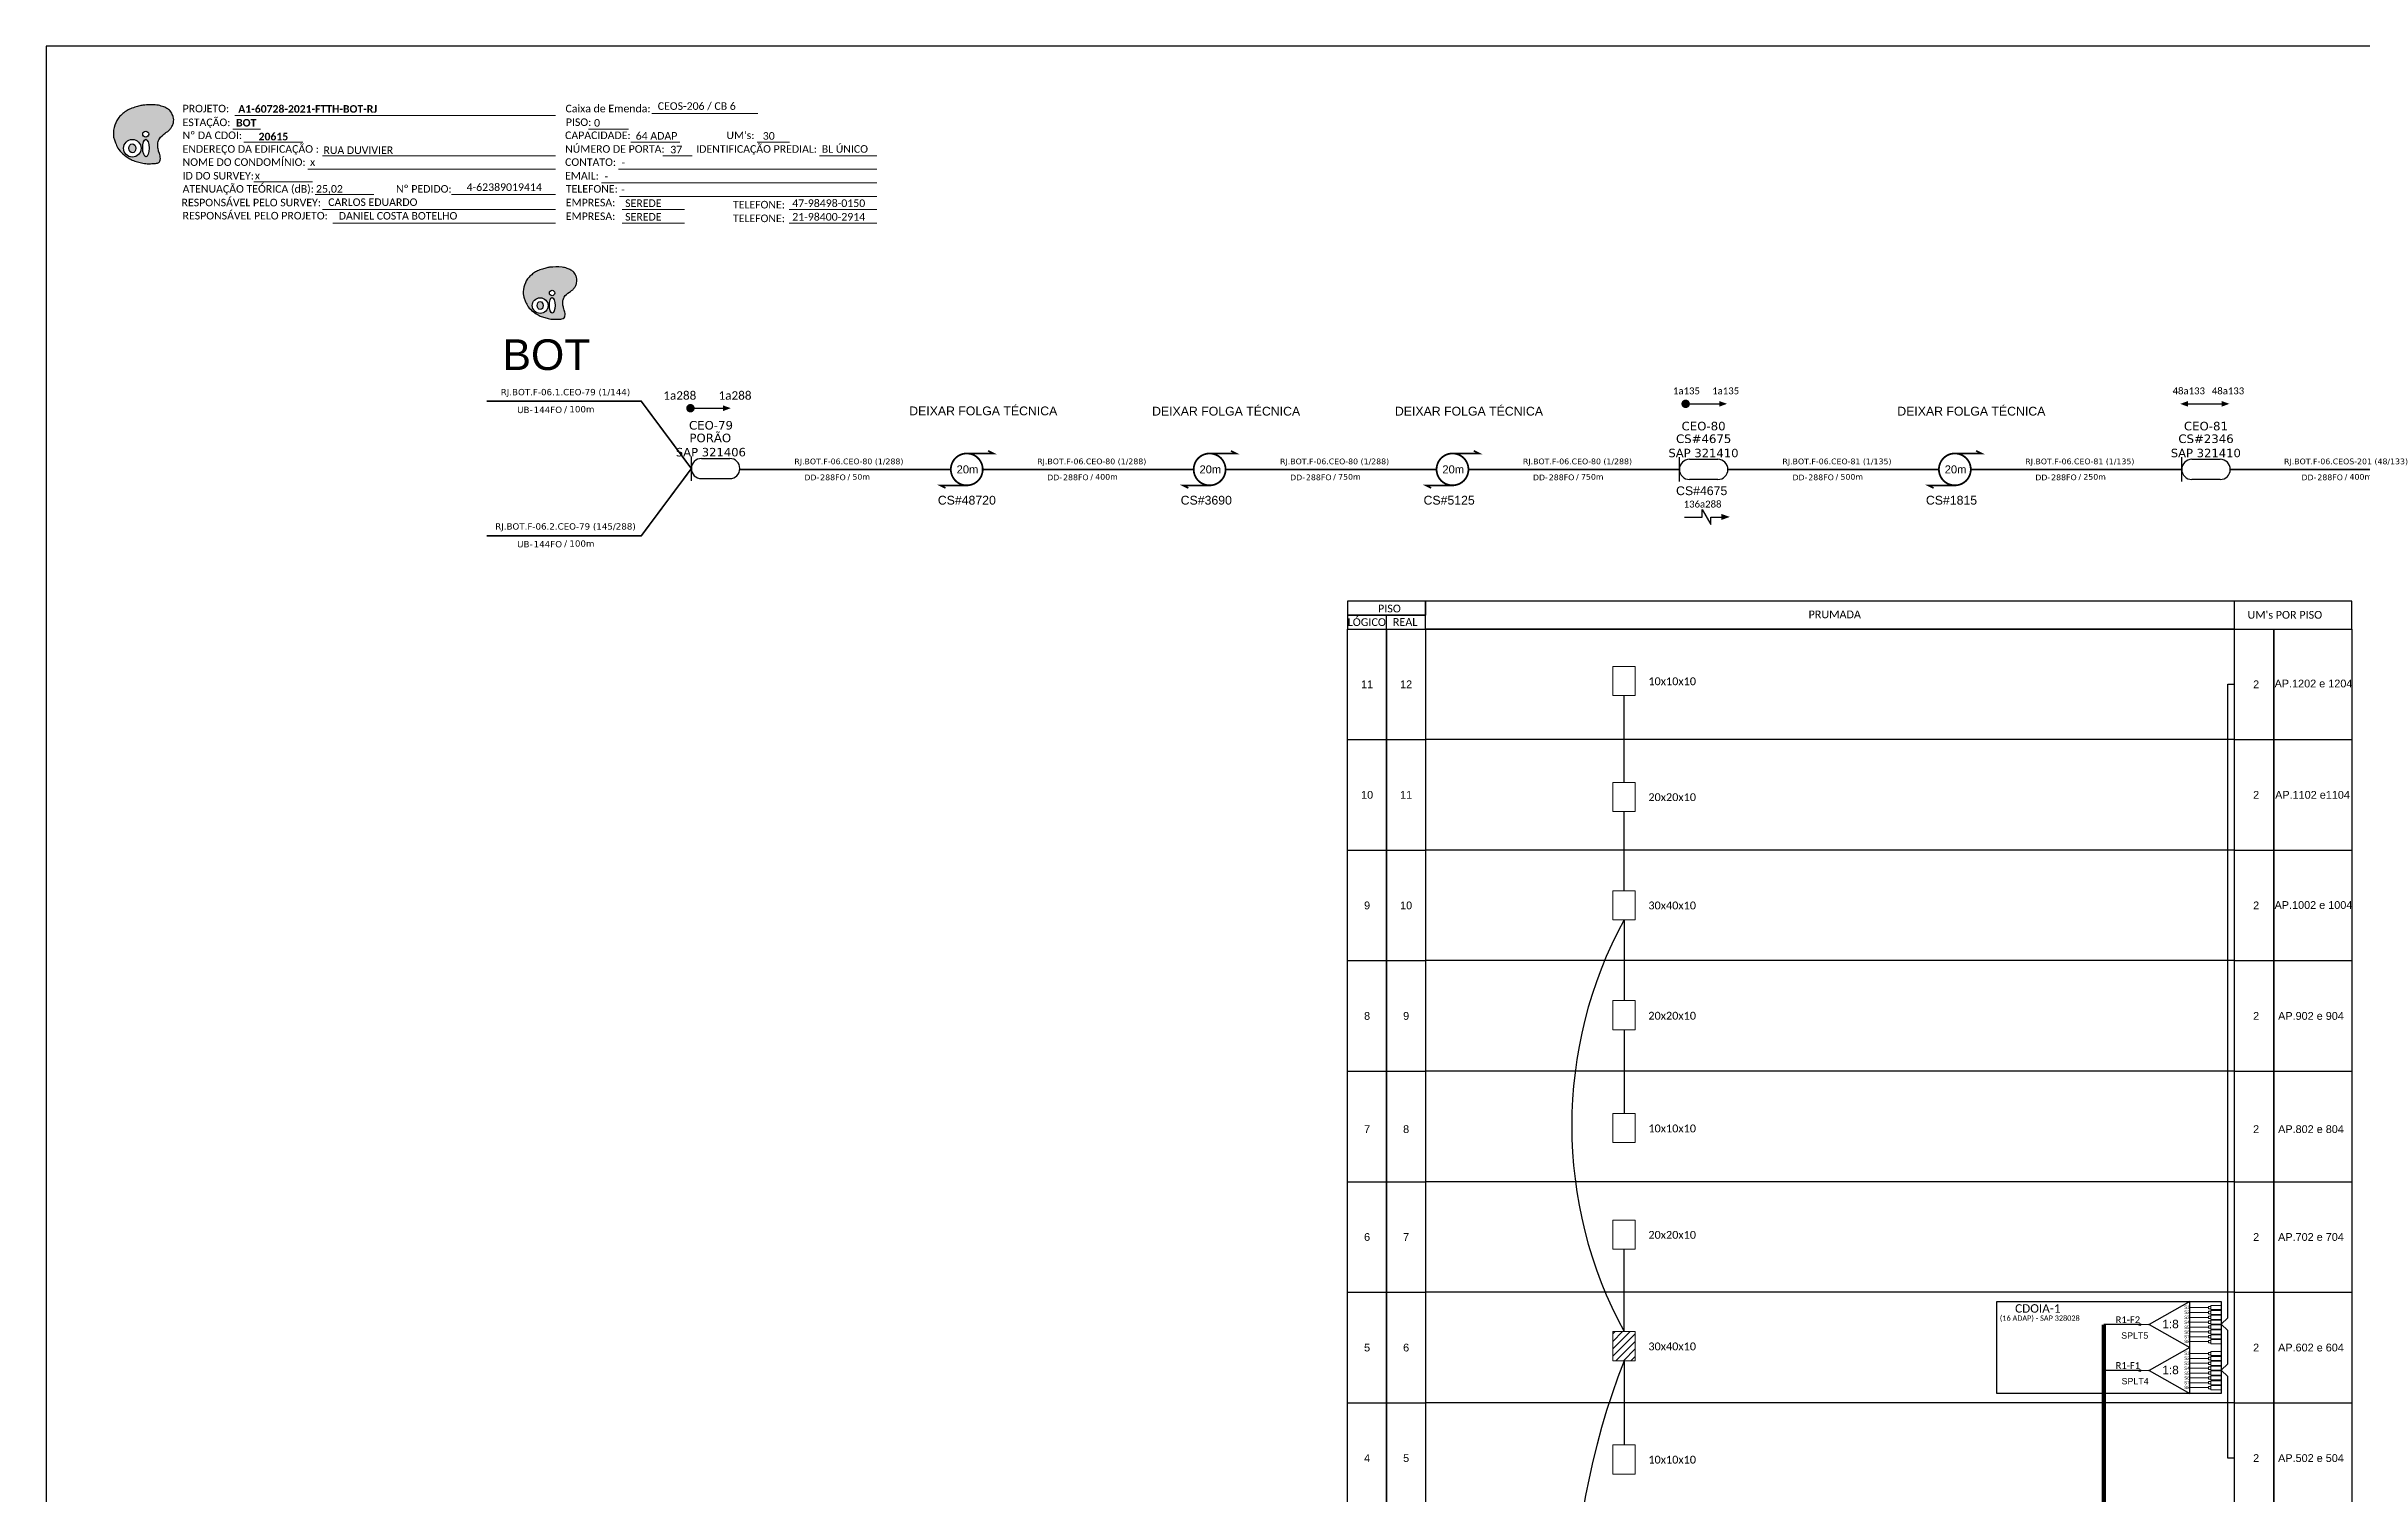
# Model space of a CAD drawing. Header units: inches. Extents: x 29507 to 31337, y 297153 to 297752.
# Drawn here: x 30498 to 31047, y 297409 to 297752 of the extents above; entities that cross this region are included whole.
import ezdxf
from ezdxf.enums import TextEntityAlignment as Align

# ---------------------------------------------------------------- set-up
doc = ezdxf.new("R2010")
doc.units = ezdxf.units.IN
doc.header["$MEASUREMENT"] = 0
doc.layers.get('0').update_dxf_attribs({"color": 252})
for name, color, linetype in [('20.4-CEO', 1, 'Continuous'), ('20.4-CEOS', 1, 'Continuous'), ('20.5-CABO AÉREO', 1, 'Continuous'), ('CEO', 1, 'Continuous'), ('SETA', 7, 'Continuous')]:
    doc.layers.add(name, color=color, linetype=linetype)
doc.layers.add('40.1-ETIQUETAS', color=1, linetype='Continuous', lineweight=20)
doc.styles.add('ARIAL', font='arial.ttf')
doc.styles.add('siredit', font='verdana.ttf')
doc.styles.get("Standard").update_dxf_attribs({"font": 'arial.ttf'})
doc.styles.add('WMF-Calibri0', font='calibri.ttf')
doc.styles.add('WMF-Calibri1', font='calibrib.ttf')

# ---------------------------------------------------------------- blocks, each defined once
blk = doc.blocks.new('OI')
h = blk.add_hatch(color=40)
edge = h.paths.add_edge_path()
edge.add_spline(control_points=[(4.35, -0.67), (3.92, -0.99), (3.26, -1.5), (2.81, -2.59), (2.9, -3.5), (3.06, -4.27), (3.31, -4.85), (3.37, -5.39), (3.4, -5.88), (3.2, -6.4), (2.54, -6.61), (1.65, -6.63), (0.55, -6.67), (-0.56, -6.42), (-1.61, -6.14), (-2.77, -5.61), (-3.92, -4.77), (-4.89, -3.7), (-5.34, -2.65), (-5.6, -1.94), (-5.85, -0.96), (-5.71, 0.47), (-5.1, 2.02), (-4.14, 3.02), (-3.3, 3.61), (-2.37, 4.16), (-1.36, 4.44), (-0.56, 4.7), (0.79, 4.85), (2.24, 4.97), (3.79, 4.57), (4.67, 4.21), (5.44, 3.65), (5.76, 2.99), (6.03, 2.21), (6.01, 1.46), (5.72, 0.64), (5.31, 0.08), (4.88, -0.38), (4.51, -0.55), (4.35, -0.67)], knot_values=[0, 0, 0, 0, 1.60434, 2.417191, 3.427595, 4.282808, 4.776746, 5.304182, 5.888771, 6.258406, 6.858137, 7.79129, 8.986195, 10.124242, 11.187857, 12.242908, 13.953784, 15.414161, 16.515391, 17.349188, 17.675853, 19.552021, 21.515531, 22.568638, 23.63245, 24.621084, 25.782718, 26.745347, 27.142653, 29.870543, 31.004649, 31.921532, 32.709589, 33.801391, 34.042471, 35.192333, 35.971461, 36.628871, 37.254359, 37.836911, 37.836911, 37.836911, 37.836911], degree=3, periodic=0)
h.paths.add_polyline_path([(1.13, -0.87, -1), (-0.04, -0.87, -1)], flags=16)
edge = h.paths.add_edge_path(flags=16)
edge.add_ellipse((0.56, -3.59), major_axis=(-0.02, 1.71), ratio=0.361305, start_angle=0, end_angle=360)
h.paths.add_polyline_path([(-0.36, -3.62, -1), (-3.8, -3.62, -1)], flags=16)
edge = h.paths.add_edge_path(flags=0)
edge.add_ellipse((-2.08, -3.62), major_axis=(0, 0.885), ratio=0.758294, start_angle=0, end_angle=360)
at = {"color": 40}
for centre, radius in [((-2.08, -3.62), 1.72), ((0.54, -0.87), 0.587)]:
    blk.add_circle(centre, radius, dxfattribs=at)
blk.add_ellipse((-2.08, -3.62), major_axis=(0, 0.885), ratio=0.758294, start_param=-3.141592653589791, end_param=3.141592653589791, dxfattribs=at)
blk.add_ellipse((0.56, -3.59), major_axis=(-0.02, 1.71), ratio=0.361305, dxfattribs=at)
at = {"color": 40, "start_tangent": (-0.800898, -0.598801), "end_tangent": (-0.800898, -0.598801)}
blk.add_spline([(4.35, -0.67), (3.2, -1.78), (2.9, -2.54), (2.92, -3.55), (3.12, -4.38), (3.28, -4.85), (3.37, -5.37), (3.35, -5.95), (3.2, -6.29), (2.66, -6.55), (1.73, -6.63), (0.54, -6.62), (-0.58, -6.41), (-1.6, -6.11), (-2.56, -5.67), (-3.95, -4.67), (-4.89, -3.56), (-5.37, -2.56), (-5.64, -1.78), (-5.72, -1.46), (-5.63, 0.42), (-4.84, 2.22), (-4.13, 2.99), (-3.27, 3.62), (-2.4, 4.09), (-1.3, 4.47), (-0.37, 4.72), (0.02, 4.77), (2.75, 4.8), (3.85, 4.53), (4.69, 4.16), (5.31, 3.68), (5.85, 2.73), (5.93, 2.5), (5.94, 1.35), (5.67, 0.62), (5.29, 0.08), (4.84, -0.36), (4.35, -0.67)], degree=3, dxfattribs=at)
blk = doc.blocks.new('ETIQUETA_RS5F')
at = {"layer": '40.1-ETIQUETAS', "color": 0, "style": 'siredit'}
blk.add_text('/', height=1.5, dxfattribs=at).set_placement((1.55, -1.95), align=Align.MIDDLE_RIGHT)
for tag, p in [('ETIQUETA_R_SECUNDARIA', (1.18, 2.1)), ('ETIQUETA_R_PRIMARIA', (1.18, 4.1)), ('F_ATIVAS/F_MORTAS', (1.11, -4.24))]:
    blk.add_attdef(tag, text='', height=1.5, dxfattribs=at).set_placement(p, align=Align.MIDDLE_CENTER)
for tag, p in [('TIPO_CABO', (-6.62, -2.12)), ('CAP_CABO', (0.37, -2.09))]:
    blk.add_attdef(tag, text='', height=1.5, dxfattribs=at).set_placement(p, align=Align.MIDDLE_RIGHT)
blk.add_attdef('METROS', text='', height=1.5, dxfattribs=at).set_placement((2.11, -1.95), align=Align.MIDDLE_LEFT)
for tag, p in [('FUSÃO_1', (0.82, -8.39)), ('FUSÃO_2', (0.82, -10.6)), ('FUSÃO_3', (0.82, -12.93)), ('FUSÃO_4', (0.82, -15.14)), ('FUSÃO_5', (0.82, -17.16))]:
    blk.add_attdef(tag, text='', height=1.5, dxfattribs=at).set_placement(p, align=Align.CENTER)

msp = doc.modelspace()

# ---------------------------------------------------------------- hatches: boundary and pattern name
h = msp.add_hatch(color=3)
h.dxf.hatch_style = 1
edge = h.paths.add_edge_path()
edge.add_arc((30994.1, 297448.83), 0.205, 0, 360)
h = msp.add_hatch()
h.set_pattern_fill('ANSI31', color=1, scale=10)
h.set_pattern_definition([(45, (18681.7027, 295664.1669), (-0.88388348, 0.88388348), [])])
h.paths.add_polyline_path([(30874.52, 297447.16), (30869.23, 297447.16), (30869.23, 297440.26), (30874.52, 297440.26)])
h = msp.add_hatch(color=3)
h.dxf.hatch_style = 1
edge = h.paths.add_edge_path()
edge.add_arc((30994.1, 297437.93), 0.205, 0, 360)

# ---------------------------------------------------------------- linework, layer by layer
at = {"color": 0}
for p, q in [((30806.34, 297613.66), (30815.59, 297613.66)), ((30806.34, 297587.47), (30806.34, 297613.66)), ((30806.34, 297613.66), (30815.59, 297613.66)), ((30815.59, 297613.66), (30815.59, 297587.47)), ((30815.59, 297613.66), (30824.85, 297613.66)), ((30815.59, 297587.47), (30815.59, 297613.66)), ((30815.59, 297613.66), (30824.85, 297613.66)), ((31016.58, 297613.66), (30824.85, 297613.66)), ((30824.85, 297613.66), (30824.85, 297587.47)), ((31016.58, 297613.66), (30824.85, 297613.66)), ((31016.58, 297613.66), (31025.84, 297613.66)), ((31016.58, 297587.47), (31016.58, 297613.66)), ((31016.58, 297613.66), (31025.84, 297613.66)), ((31025.84, 297613.66), (31044.35, 297613.66)), ((31025.84, 297587.47), (31025.84, 297613.66)), ((31025.84, 297613.66), (31025.84, 297587.47)), ((31025.84, 297613.66), (31044.35, 297613.66)), ((31044.35, 297613.66), (31044.35, 297587.47)), ((30806.34, 297587.47), (30815.59, 297587.47)), ((30806.34, 297561.27), (30806.34, 297587.47)), ((30815.59, 297587.47), (30815.59, 297561.27)), ((30815.59, 297587.47), (30824.85, 297587.47)), ((30815.59, 297561.27), (30815.59, 297587.47)), ((31016.58, 297587.47), (30824.85, 297587.47)), ((30824.85, 297587.47), (30824.85, 297561.27)), ((31016.58, 297587.47), (31025.84, 297587.47)), ((31016.58, 297561.27), (31016.58, 297587.47)), ((31025.84, 297587.47), (31044.35, 297587.47)), ((31025.84, 297561.27), (31025.84, 297587.47)), ((31025.84, 297587.47), (31025.84, 297561.27)), ((31044.35, 297587.47), (31044.35, 297561.27)), ((30806.34, 297561.27), (30815.59, 297561.27)), ((30806.34, 297535.08), (30806.34, 297561.27)), ((30815.59, 297561.27), (30815.59, 297535.08)), ((30815.59, 297561.27), (30824.85, 297561.27)), ((30815.59, 297535.08), (30815.59, 297561.27)), ((31016.58, 297561.27), (30824.85, 297561.27)), ((30824.85, 297561.27), (30824.85, 297535.08)), ((31016.58, 297561.27), (31025.84, 297561.27)), ((31016.58, 297535.08), (31016.58, 297561.27)), ((31025.84, 297561.27), (31044.35, 297561.27)), ((31025.84, 297535.08), (31025.84, 297561.27)), ((31025.84, 297561.27), (31025.84, 297535.08)), ((31044.35, 297561.27), (31044.35, 297535.08)), ((30806.34, 297535.08), (30815.59, 297535.08)), ((30806.34, 297508.88), (30806.34, 297535.08)), ((30815.59, 297535.08), (30815.59, 297508.88)), ((30815.59, 297535.08), (30824.85, 297535.08)), ((30815.59, 297508.88), (30815.59, 297535.08)), ((31016.58, 297535.08), (30824.85, 297535.08)), ((30824.85, 297535.08), (30824.85, 297508.88)), ((31016.58, 297535.08), (31025.84, 297535.08)), ((31016.58, 297508.88), (31016.58, 297535.08)), ((31025.84, 297535.08), (31044.35, 297535.08)), ((31025.84, 297508.88), (31025.84, 297535.08)), ((31025.84, 297535.08), (31025.84, 297508.88)), ((31044.35, 297535.08), (31044.35, 297508.88)), ((30806.34, 297508.88), (30815.59, 297508.88)), ((30806.34, 297482.69), (30806.34, 297508.88)), ((30815.59, 297508.88), (30815.59, 297482.69)), ((30815.59, 297508.88), (30824.85, 297508.88)), ((30815.59, 297482.69), (30815.59, 297508.88)), ((31016.58, 297508.88), (30824.85, 297508.88)), ((30824.85, 297508.88), (30824.85, 297482.69)), ((31016.58, 297508.88), (31025.84, 297508.88)), ((31016.58, 297482.69), (31016.58, 297508.88)), ((31025.84, 297508.88), (31044.35, 297508.88)), ((31025.84, 297482.69), (31025.84, 297508.88)), ((31025.84, 297508.88), (31025.84, 297482.69)), ((31044.35, 297508.88), (31044.35, 297482.69)), ((30806.34, 297482.69), (30815.59, 297482.69)), ((30806.34, 297456.49), (30806.34, 297482.69)), ((30815.59, 297482.69), (30815.59, 297456.49)), ((30815.59, 297482.69), (30824.85, 297482.69)), ((30815.59, 297456.49), (30815.59, 297482.69)), ((31016.58, 297482.69), (30824.85, 297482.69)), ((30824.85, 297482.69), (30824.85, 297456.49)), ((31016.58, 297482.69), (31025.84, 297482.69)), ((31016.58, 297456.49), (31016.58, 297482.69)), ((31025.84, 297482.69), (31044.35, 297482.69)), ((31025.84, 297456.49), (31025.84, 297482.69)), ((31025.84, 297482.69), (31025.84, 297456.49)), ((31044.35, 297482.69), (31044.35, 297456.49)), ((30806.34, 297456.49), (30815.59, 297456.49)), ((30806.34, 297430.3), (30806.34, 297456.49)), ((30815.59, 297456.49), (30815.59, 297430.3)), ((30815.59, 297456.49), (30824.85, 297456.49)), ((30815.59, 297430.3), (30815.59, 297456.49)), ((31016.58, 297456.49), (30824.85, 297456.49)), ((30824.85, 297456.49), (30824.85, 297430.3)), ((31016.58, 297456.49), (31025.84, 297456.49)), ((31016.58, 297430.3), (31016.58, 297456.49)), ((31025.84, 297456.49), (31044.35, 297456.49)), ((31025.84, 297430.3), (31025.84, 297456.49)), ((31025.84, 297456.49), (31025.84, 297430.3)), ((31044.35, 297456.49), (31044.35, 297430.3)), ((31016.58, 297430.3), (30824.85, 297430.3))]:
    msp.add_line(p, q, dxfattribs=at)
for points in [[(30497.94, 297157.75), (31336.5, 297157.75), (31336.5, 297751.75), (30497.94, 297751.75), (30497.94, 297157.75)], [(30886.47, 297667.02), (30894.45, 297667.02)], [(31005.53, 297667.02), (31013.51, 297667.02)], [(30890.35, 297640.21), (30890.35, 297641.98), (30892.47, 297638.45), (30892.47, 297640.21)], [(30824.85, 297613.66), (31044.35, 297613.66), (31044.35, 297620.24), (30824.85, 297620.24), (30824.85, 297620.24), (30824.85, 297616.95)], [(31016.56, 297613.66), (31016.56, 297620.24)], [(30815.59, 297613.66), (30815.59, 297616.95)]]:
    msp.add_lwpolyline(points, dxfattribs=at)
at = {"color": 7, "lineweight": 0}
for points in [[(30542.64, 297735.37), (30618.61, 297735.37)], [(30641.45, 297735.86), (30666.58, 297735.86)], [(30542.12, 297732.09), (30548.67, 297732.09)], [(30544.79, 297729.02), (30558.73, 297729.02)], [(30626.41, 297732.13), (30635.89, 297732.13)], [(30636.46, 297729.02), (30648.07, 297729.02)], [(30666.4, 297729.02), (30674.06, 297729.02)], [(30559.94, 297722.67), (30618.61, 297722.67)], [(30563.36, 297725.78), (30618.61, 297725.78)], [(30633.57, 297722.67), (30694.8, 297722.67)], [(30644.04, 297725.78), (30650.99, 297725.78)], [(30681.21, 297725.78), (30694.77, 297725.78)], [(30547.1, 297719.6), (30561.05, 297719.6)], [(30561.64, 297716.64), (30575.58, 297716.64)], [(30593.97, 297716.65), (30618.47, 297716.65)], [(30594.48, 297716.65), (30618.62, 297716.65)], [(30629.53, 297719.43), (30694.8, 297719.43)], [(30633.82, 297716.2), (30694.8, 297716.2)], [(30563.36, 297713.08), (30618.61, 297713.08)], [(30634.43, 297713.08), (30649.23, 297713.08)], [(30674.03, 297713.08), (30694.8, 297713.08)], [(30565.84, 297709.85), (30618.61, 297709.85)], [(30634.43, 297709.85), (30649.23, 297709.85)], [(30674.03, 297709.85), (30694.8, 297709.85)]]:
    msp.add_lwpolyline(points, dxfattribs=at)
at = {"color": 0}
for points, const_width in [([(30650.1, 297665.98, 1), (30651.1, 297665.99, 1)], 1), ([(30885.97, 297667.02, 1), (30886.97, 297667.03, 1)], 1), ([(30716.09, 297655.27, 1.000012), (30716.09, 297647.71, 0.999978)], 0.42), ([(30773.65, 297655.27, 1.000012), (30773.65, 297647.71, 0.999978)], 0.42), ([(30831.21, 297655.27, 1.000012), (30831.21, 297647.71, 0.999978)], 0.42), ([(30950.27, 297655.27, 1.000012), (30950.27, 297647.71, 0.999978)], 0.42)]:
    msp.add_lwpolyline(points, format="xyb", close=True, dxfattribs=dict(at, const_width=const_width))
at = {"color": 0, "const_width": 0.394}
for points in [[(30716.09, 297655.27), (30722.39, 297655.27), (30721.13, 297655.9)], [(30773.65, 297655.27), (30779.95, 297655.27), (30778.69, 297655.9)], [(30831.21, 297655.27), (30837.51, 297655.27), (30836.25, 297655.9)], [(30950.27, 297655.27), (30956.57, 297655.27), (30955.31, 297655.9)], [(30716.09, 297647.71), (30709.79, 297647.71), (30711.05, 297647.08)], [(30773.65, 297647.71), (30767.35, 297647.71), (30768.61, 297647.08)], [(30831.21, 297647.71), (30824.91, 297647.71), (30826.17, 297647.08)], [(30950.27, 297647.71), (30943.97, 297647.71), (30945.23, 297647.08)]]:
    msp.add_lwpolyline(points, dxfattribs=at)
at = {"color": 0}
for points in [[(30806.34, 297616.95), (30824.85, 297616.95), (30824.85, 297620.24), (30806.34, 297620.24)], [(30806.34, 297613.66), (30824.85, 297613.66), (30824.85, 297616.95), (30806.34, 297616.95)], [(30806.34, 297430.3), (30815.59, 297430.3), (30815.59, 297404.1), (30806.34, 297404.1)], [(30815.59, 297430.3), (30824.85, 297430.3), (30824.85, 297404.1), (30815.59, 297404.1)], [(31016.58, 297430.3), (31025.84, 297430.3), (31025.84, 297404.1), (31016.58, 297404.1)], [(31025.84, 297430.3), (31044.35, 297430.3), (31044.35, 297404.1), (31025.84, 297404.1)]]:
    msp.add_lwpolyline(points, close=True, dxfattribs=at)
at = {"color": 0, "lineweight": 0}
for points in [[(30869.23, 297604.77), (30874.52, 297604.77), (30874.52, 297597.88), (30869.23, 297597.88)], [(30869.23, 297577.31), (30874.52, 297577.31), (30874.52, 297570.42), (30869.23, 297570.42)], [(30869.23, 297551.65), (30874.52, 297551.65), (30874.52, 297544.76), (30869.23, 297544.76)], [(30869.23, 297525.61), (30874.52, 297525.61), (30874.52, 297518.71), (30869.23, 297518.71)], [(30869.23, 297498.89), (30874.52, 297498.89), (30874.52, 297491.99), (30869.23, 297491.99)], [(30869.23, 297473.59), (30874.52, 297473.59), (30874.52, 297466.69), (30869.23, 297466.69)], [(30869.23, 297420.32), (30874.52, 297420.32), (30874.52, 297413.42), (30869.23, 297413.42)]]:
    msp.add_lwpolyline(points, close=True, dxfattribs=at)
at = {"color": 3}
for points in [[(30871.88, 297577.31), (30871.88, 297597.88)], [(31014.93, 297440.68), (31014.93, 297440.68), (31014.93, 297447.4), (31013.36, 297448.91), (31014.93, 297450.42), (31014.93, 297600.57), (31016.58, 297600.56)], [(30871.88, 297551.65), (30871.88, 297570.42)], [(30871.88, 297544.76), (30871.88, 297525.61)], [(30871.88, 297518.71), (30871.88, 297498.89)], [(30871.88, 297447.16), (30871.88, 297466.69)], [(30871.88, 297440.26), (30871.88, 297420.32)], [(31016.58, 297417.2), (31014.93, 297417.2), (31014.93, 297436.5), (31013.36, 297438.01), (31014.93, 297439.52), (31014.93, 297440.68)]]:
    msp.add_lwpolyline(points, dxfattribs=at)
at = {"color": 1}
for points in [[(31013.36, 297432.48), (31013.36, 297432.48), (31013.36, 297432.48), (30960.23, 297432.48), (30960.23, 297454.27), (30960.23, 297454.27)], [(31005.99, 297454.27), (30996.32, 297448.83), (31005.99, 297443.38), (31005.99, 297454.27)], [(31005.99, 297443.38), (30996.32, 297437.93), (31005.99, 297432.48), (31005.99, 297443.38)]]:
    msp.add_lwpolyline(points, dxfattribs=at)
msp.add_lwpolyline([(30960.23, 297454.27), (31013.36, 297454.27), (31013.36, 297432.48), (30960.23, 297432.48)], close=True, dxfattribs=at)
at = {"color": 3, "lineweight": 0}
for points in [[(31010.37, 297452.86), (31005.99, 297452.86)], [(31010.94, 297453.35), (31010.94, 297452.37)], [(31010.94, 297453.35), (31013.36, 297453.35)], [(31005.99, 297451.71), (31010.37, 297451.71)], [(31005.99, 297450.55), (31010.37, 297450.55)], [(31005.99, 297449.4), (31010.37, 297449.4)], [(31005.99, 297448.25), (31010.37, 297448.25)], [(31010.94, 297452.37), (31013.36, 297452.37)], [(31010.94, 297452.2), (31010.94, 297451.21)], [(31010.94, 297452.2), (31013.36, 297452.2)], [(31010.94, 297451.21), (31013.36, 297451.21)], [(31010.94, 297451.05), (31010.94, 297450.06)], [(31010.94, 297451.05), (31013.36, 297451.05)], [(31010.94, 297450.06), (31013.36, 297450.06)], [(31010.94, 297449.9), (31010.94, 297448.91)], [(31010.94, 297449.9), (31013.36, 297449.9)], [(31010.94, 297448.91), (31013.36, 297448.91)], [(31010.94, 297448.74), (31010.94, 297447.76)], [(31010.94, 297448.74), (31013.36, 297448.74)], [(31010.94, 297447.76), (31013.36, 297447.76)], [(31010.94, 297447.59), (31010.94, 297446.6)], [(31010.94, 297447.59), (31013.36, 297447.59)], [(31005.99, 297447.1), (31010.37, 297447.1)], [(31005.99, 297445.94), (31010.37, 297445.94)], [(31005.99, 297444.79), (31010.37, 297444.79)], [(31010.37, 297441.96), (31005.99, 297441.96)], [(31010.94, 297446.6), (31013.36, 297446.6)], [(31010.94, 297446.44), (31010.94, 297445.45)], [(31010.94, 297446.44), (31013.36, 297446.44)], [(31010.94, 297445.45), (31013.36, 297445.45)], [(31010.94, 297445.28), (31010.94, 297444.3)], [(31010.94, 297445.28), (31013.36, 297445.28)], [(31010.94, 297444.3), (31013.36, 297444.3)], [(31010.94, 297442.46), (31010.94, 297441.47)], [(31010.94, 297442.46), (31013.36, 297442.46)], [(31005.99, 297440.81), (31010.37, 297440.81)], [(31005.99, 297439.66), (31010.37, 297439.66)], [(31005.99, 297438.51), (31010.37, 297438.51)], [(31005.99, 297437.35), (31010.37, 297437.35)], [(31010.94, 297441.47), (31013.36, 297441.47)], [(31010.94, 297441.3), (31010.94, 297440.32)], [(31010.94, 297441.3), (31013.36, 297441.3)], [(31010.94, 297440.32), (31013.36, 297440.32)], [(31010.94, 297440.15), (31010.94, 297439.16)], [(31010.94, 297440.15), (31013.36, 297440.15)], [(31010.94, 297439.16), (31013.36, 297439.16)], [(31010.94, 297439), (31010.94, 297438.01)], [(31010.94, 297439), (31013.36, 297439)], [(31010.94, 297438.01), (31013.36, 297438.01)], [(31010.94, 297437.85), (31010.94, 297436.86)], [(31010.94, 297437.85), (31013.36, 297437.85)], [(31010.94, 297436.86), (31013.36, 297436.86)], [(31010.94, 297436.69), (31010.94, 297435.71)], [(31010.94, 297436.69), (31013.36, 297436.69)], [(31005.99, 297436.2), (31010.37, 297436.2)], [(31005.99, 297435.05), (31010.37, 297435.05)], [(31005.99, 297433.89), (31010.37, 297433.89)], [(31010.94, 297435.71), (31013.36, 297435.71)], [(31010.94, 297435.54), (31010.94, 297434.55)], [(31010.94, 297435.54), (31013.36, 297435.54)], [(31010.94, 297434.55), (31013.36, 297434.55)], [(31010.94, 297434.39), (31010.94, 297433.4)], [(31010.94, 297434.39), (31013.36, 297434.39)], [(31010.94, 297433.4), (31013.36, 297433.4)]]:
    msp.add_lwpolyline(points, dxfattribs=at)
for points in [[(31010.37, 297453.15), (31010.94, 297453.15), (31010.94, 297452.57), (31010.37, 297452.57)], [(31010.37, 297451.99), (31010.94, 297451.99), (31010.94, 297451.42), (31010.37, 297451.42)], [(31010.37, 297450.84), (31010.94, 297450.84), (31010.94, 297450.27), (31010.37, 297450.27)], [(31010.37, 297449.69), (31010.94, 297449.69), (31010.94, 297449.12), (31010.37, 297449.12)], [(31010.37, 297448.54), (31010.94, 297448.54), (31010.94, 297447.96), (31010.37, 297447.96)], [(31010.37, 297447.38), (31010.94, 297447.38), (31010.94, 297446.81), (31010.37, 297446.81)], [(31010.37, 297446.23), (31010.94, 297446.23), (31010.94, 297445.66), (31010.37, 297445.66)], [(31010.37, 297445.08), (31010.94, 297445.08), (31010.94, 297444.5), (31010.37, 297444.5)], [(31010.37, 297442.25), (31010.94, 297442.25), (31010.94, 297441.68), (31010.37, 297441.68)], [(31010.37, 297441.1), (31010.94, 297441.1), (31010.94, 297440.52), (31010.37, 297440.52)], [(31010.37, 297439.94), (31010.94, 297439.94), (31010.94, 297439.37), (31010.37, 297439.37)], [(31010.37, 297438.79), (31010.94, 297438.79), (31010.94, 297438.22), (31010.37, 297438.22)], [(31010.37, 297437.64), (31010.94, 297437.64), (31010.94, 297437.07), (31010.37, 297437.07)], [(31010.37, 297436.49), (31010.94, 297436.49), (31010.94, 297435.91), (31010.37, 297435.91)], [(31010.37, 297435.33), (31010.94, 297435.33), (31010.94, 297434.76), (31010.37, 297434.76)], [(31010.37, 297434.18), (31010.94, 297434.18), (31010.94, 297433.61), (31010.37, 297433.61)]]:
    msp.add_lwpolyline(points, close=True, dxfattribs=at)
at = {"color": 5, "const_width": 1}
msp.add_lwpolyline([(30985.6, 297448.83), (30985.6, 297331.73), (30977.84, 297331.73)], dxfattribs=at)
at = {"color": 5}
for points in [[(30993.89, 297448.83), (30985.6, 297448.83)], [(30993.89, 297437.93), (30985.6, 297437.93)]]:
    msp.add_lwpolyline(points, dxfattribs=at)
at = {"color": 1, "lineweight": 0}
for points in [[(30996.32, 297448.83), (30994.1, 297448.83)], [(30996.32, 297437.93), (30994.1, 297437.93)]]:
    msp.add_lwpolyline(points, dxfattribs=at)
msp.add_lwpolyline([(30869.23, 297447.16), (30874.52, 297447.16), (30874.52, 297440.26), (30869.23, 297440.26)], close=True, dxfattribs=at)
at = {"color": 3}
for centre in [(30994.1, 297448.83), (30994.1, 297437.93)]:
    msp.add_circle(centre, 0.205, dxfattribs=at)
for centre, radius, start, end in [((30961.6, 297495.96), 102.13, 151.4594, 208.5406), ((31038.03, 297375.59), 178.3, 158.7329, 201.2671)]:
    msp.add_arc(centre, radius, start, end, dxfattribs=at)
for p in [(30996.32, 297448.83), (30996.32, 297437.93)]:
    msp.add_point(p)
at = {"layer": '20.4-CEO', "color": 0}
for p, q in [((30653.21, 297654.08), (30659.92, 297654.08)), ((30659.92, 297649.29), (30653.21, 297649.29))]:
    msp.add_line(p, q, dxfattribs=at)
at = {"layer": '20.4-CEO', "color": 0, "const_width": 0.4}
for points in [[(30602.32, 297667.67), (30638.95, 297667.63), (30650.82, 297651.69)], [(30602.32, 297635.77), (30638.95, 297635.76), (30650.82, 297651.69)]]:
    msp.add_lwpolyline(points, dxfattribs=at)
at = {"layer": '20.4-CEO', "color": 0}
msp.add_lwpolyline([(30650.82, 297648.8), (30650.82, 297654.57)], dxfattribs=at)
for centre, start, end in [((30653.21, 297651.69), 90, 270), ((30659.92, 297651.69), 270, 90)]:
    msp.add_arc(centre, 2.39, start, end, dxfattribs=at)
at = {"layer": '20.4-CEOS', "color": 0}
for p, q in [((30887.38, 297653.88), (30894.1, 297653.88)), ((31006.44, 297653.88), (31013.16, 297653.88)), ((30894.1, 297649.1), (30887.38, 297649.1)), ((31013.16, 297649.1), (31006.44, 297649.1))]:
    msp.add_line(p, q, dxfattribs=at)
for points in [[(30884.99, 297648.61), (30884.99, 297654.38)], [(31004.05, 297648.61), (31004.05, 297654.38)]]:
    msp.add_lwpolyline(points, dxfattribs=at)
for centre, start, end in [((30887.38, 297651.49), 90, 270), ((30894.1, 297651.49), 270, 90), ((31006.44, 297651.49), 90, 270), ((31013.16, 297651.49), 270, 90)]:
    msp.add_arc(centre, 2.39, start, end, dxfattribs=at)
at = {"layer": '20.5-CABO AÉREO', "color": 0, "ltscale": 8, "const_width": 0.4}
for points in [[(30662.31, 297651.49), (30712.31, 297651.49)], [(30719.87, 297651.49), (30769.87, 297651.49)], [(30777.43, 297651.49), (30827.43, 297651.49)], [(30834.99, 297651.49), (30884.99, 297651.49)], [(30896.49, 297651.49), (30946.49, 297651.49)], [(30954.05, 297651.49), (31004.05, 297651.49)], [(31015.55, 297651.49), (31065.55, 297651.49)]]:
    msp.add_lwpolyline(points, dxfattribs=at)
at = {"layer": 'SETA', "color": 0}
for points in [[(30650.6, 297665.99), (30659.3, 297665.99)], [(30886.21, 297640.21), (30890.35, 297640.21)], [(30892.47, 297640.21), (30895.66, 297640.21)]]:
    msp.add_lwpolyline(points, dxfattribs=at)
for points in [[(30894.44, 297667.69), (30896.28, 297667.03), (30894.45, 297666.36)], [(31005.53, 297666.36), (31003.69, 297667.01), (31005.52, 297667.69)], [(31013.5, 297667.69), (31015.34, 297667.03), (31013.51, 297666.36)], [(30658.34, 297666.65), (30660.17, 297666), (30658.34, 297665.32)], [(30894.9, 297640.96), (30896.92, 297640.23), (30894.9, 297639.49)]]:
    msp.add_solid(points, dxfattribs=at)

# ---------------------------------------------------------------- block references
at = {"color": 7, "xscale": 1.213923925163967, "yscale": 1.213923925163967, "zscale": 1.213923925163967, "rotation": 0.1532896023949059}
msp.add_blockref('OI', (30520.84, 297731.99), dxfattribs=at)
at = {"color": 0, "xscale": 1.080298785824793, "yscale": 1.080298769640649, "zscale": 1.080298775555462, "rotation": 0.1532885625447551}
msp.add_blockref('OI', (30617.22, 297694.23), dxfattribs=at)
at = {"layer": '40.1-ETIQUETAS', "color": 0}
ref = msp.add_blockref('ETIQUETA_RS5F', (30619.8, 297667.7), dxfattribs=at)
ref.add_attrib('ETIQUETA_R_SECUNDARIA', 'RJ.BOT.F-06.1.CEO-79 (1/144)', dxfattribs={"color": 0, "height": 1.5, "style": 'siredit'}).set_placement((30620.98, 297669.81), align=Align.MIDDLE_CENTER)
ref.add_attrib('TIPO_CABO', 'UB-', dxfattribs={"color": 0, "height": 1.5, "style": 'siredit'}).set_placement((30613.19, 297665.59), align=Align.MIDDLE_RIGHT)
ref.add_attrib('CAP_CABO', '144FO', dxfattribs={"color": 0, "height": 1.5, "style": 'siredit'}).set_placement((30620.17, 297665.61), align=Align.MIDDLE_RIGHT)
ref.add_attrib('METROS', '100m', dxfattribs={"color": 0, "height": 1.5, "style": 'siredit'}).set_placement((30621.91, 297665.75), align=Align.MIDDLE_LEFT)
ref = msp.add_blockref('ETIQUETA_RS5F', (30687.05, 297651.49), dxfattribs=dict(at, xscale=0.9000000000000057, yscale=0.9000000000000057, zscale=0.9000000000000057))
ref.add_attrib('ETIQUETA_R_SECUNDARIA', 'RJ.BOT.F-06.CEO-80 (1/288)', dxfattribs={"color": 0, "height": 1.35, "style": 'siredit'}).set_placement((30688.15, 297653.39), align=Align.MIDDLE_CENTER)
ref.add_attrib('TIPO_CABO', 'DD-', dxfattribs={"color": 0, "height": 1.35, "style": 'siredit'}).set_placement((30681.13, 297649.59), align=Align.MIDDLE_RIGHT)
ref.add_attrib('CAP_CABO', '288FO', dxfattribs={"color": 0, "height": 1.35, "style": 'siredit'}).set_placement((30687.41, 297649.61), align=Align.MIDDLE_RIGHT)
ref.add_attrib('METROS', '50m', dxfattribs={"color": 0, "height": 1.35, "style": 'siredit'}).set_placement((30688.98, 297649.73), align=Align.MIDDLE_LEFT)
ref = msp.add_blockref('ETIQUETA_RS5F', (30744.61, 297651.49), dxfattribs=dict(at, xscale=0.9000000000000057, yscale=0.9000000000000057, zscale=0.9000000000000057))
ref.add_attrib('ETIQUETA_R_SECUNDARIA', 'RJ.BOT.F-06.CEO-80 (1/288)', dxfattribs={"color": 0, "height": 1.35, "style": 'siredit'}).set_placement((30745.71, 297653.39), align=Align.MIDDLE_CENTER)
ref.add_attrib('TIPO_CABO', 'DD-', dxfattribs={"color": 0, "height": 1.35, "style": 'siredit'}).set_placement((30738.69, 297649.59), align=Align.MIDDLE_RIGHT)
ref.add_attrib('CAP_CABO', '288FO', dxfattribs={"color": 0, "height": 1.35, "style": 'siredit'}).set_placement((30744.97, 297649.61), align=Align.MIDDLE_RIGHT)
ref.add_attrib('METROS', '400m', dxfattribs={"color": 0, "height": 1.35, "style": 'siredit'}).set_placement((30746.54, 297649.73), align=Align.MIDDLE_LEFT)
ref = msp.add_blockref('ETIQUETA_RS5F', (30802.17, 297651.49), dxfattribs=dict(at, xscale=0.9000000000000057, yscale=0.9000000000000057, zscale=0.9000000000000057))
ref.add_attrib('ETIQUETA_R_SECUNDARIA', 'RJ.BOT.F-06.CEO-80 (1/288)', dxfattribs={"color": 0, "height": 1.35, "style": 'siredit'}).set_placement((30803.27, 297653.39), align=Align.MIDDLE_CENTER)
ref.add_attrib('TIPO_CABO', 'DD-', dxfattribs={"color": 0, "height": 1.35, "style": 'siredit'}).set_placement((30796.25, 297649.59), align=Align.MIDDLE_RIGHT)
ref.add_attrib('CAP_CABO', '288FO', dxfattribs={"color": 0, "height": 1.35, "style": 'siredit'}).set_placement((30802.53, 297649.61), align=Align.MIDDLE_RIGHT)
ref.add_attrib('METROS', '750m', dxfattribs={"color": 0, "height": 1.35, "style": 'siredit'}).set_placement((30804.1, 297649.73), align=Align.MIDDLE_LEFT)
ref = msp.add_blockref('ETIQUETA_RS5F', (30859.73, 297651.49), dxfattribs=dict(at, xscale=0.9000000000000057, yscale=0.9000000000000057, zscale=0.9000000000000057))
ref.add_attrib('ETIQUETA_R_SECUNDARIA', 'RJ.BOT.F-06.CEO-80 (1/288)', dxfattribs={"color": 0, "height": 1.35, "style": 'siredit'}).set_placement((30860.83, 297653.39), align=Align.MIDDLE_CENTER)
ref.add_attrib('TIPO_CABO', 'DD-', dxfattribs={"color": 0, "height": 1.35, "style": 'siredit'}).set_placement((30853.81, 297649.59), align=Align.MIDDLE_RIGHT)
ref.add_attrib('CAP_CABO', '288FO', dxfattribs={"color": 0, "height": 1.35, "style": 'siredit'}).set_placement((30860.09, 297649.61), align=Align.MIDDLE_RIGHT)
ref.add_attrib('METROS', '750m', dxfattribs={"color": 0, "height": 1.35, "style": 'siredit'}).set_placement((30861.66, 297649.73), align=Align.MIDDLE_LEFT)
ref = msp.add_blockref('ETIQUETA_RS5F', (30921.23, 297651.49), dxfattribs=dict(at, xscale=0.9000000000000057, yscale=0.9000000000000057, zscale=0.9000000000000057))
ref.add_attrib('ETIQUETA_R_SECUNDARIA', 'RJ.BOT.F-06.CEO-81 (1/135)', dxfattribs={"color": 0, "height": 1.35, "style": 'siredit'}).set_placement((30922.33, 297653.39), align=Align.MIDDLE_CENTER)
ref.add_attrib('TIPO_CABO', 'DD-', dxfattribs={"color": 0, "height": 1.35, "style": 'siredit'}).set_placement((30915.31, 297649.59), align=Align.MIDDLE_RIGHT)
ref.add_attrib('CAP_CABO', '288FO', dxfattribs={"color": 0, "height": 1.35, "style": 'siredit'}).set_placement((30921.59, 297649.61), align=Align.MIDDLE_RIGHT)
ref.add_attrib('METROS', '500m', dxfattribs={"color": 0, "height": 1.35, "style": 'siredit'}).set_placement((30923.16, 297649.73), align=Align.MIDDLE_LEFT)
ref = msp.add_blockref('ETIQUETA_RS5F', (30978.79, 297651.49), dxfattribs=dict(at, xscale=0.9000000000000057, yscale=0.9000000000000057, zscale=0.9000000000000057))
ref.add_attrib('ETIQUETA_R_SECUNDARIA', 'RJ.BOT.F-06.CEO-81 (1/135)', dxfattribs={"color": 0, "height": 1.35, "style": 'siredit'}).set_placement((30979.89, 297653.39), align=Align.MIDDLE_CENTER)
ref.add_attrib('TIPO_CABO', 'DD-', dxfattribs={"color": 0, "height": 1.35, "style": 'siredit'}).set_placement((30972.87, 297649.59), align=Align.MIDDLE_RIGHT)
ref.add_attrib('CAP_CABO', '288FO', dxfattribs={"color": 0, "height": 1.35, "style": 'siredit'}).set_placement((30979.15, 297649.61), align=Align.MIDDLE_RIGHT)
ref.add_attrib('METROS', '250m', dxfattribs={"color": 0, "height": 1.35, "style": 'siredit'}).set_placement((30980.72, 297649.73), align=Align.MIDDLE_LEFT)
ref = msp.add_blockref('ETIQUETA_RS5F', (31041.88, 297651.49), dxfattribs=dict(at, xscale=0.9000000000000057, yscale=0.9000000000000057, zscale=0.9000000000000057))
ref.add_attrib('ETIQUETA_R_SECUNDARIA', 'RJ.BOT.F-06.CEOS-201 (48/133)', dxfattribs={"color": 0, "height": 1.35, "style": 'siredit'}).set_placement((31042.98, 297653.39), align=Align.MIDDLE_CENTER)
ref.add_attrib('TIPO_CABO', 'DD-', dxfattribs={"color": 0, "height": 1.35, "style": 'siredit'}).set_placement((31035.96, 297649.59), align=Align.MIDDLE_RIGHT)
ref.add_attrib('CAP_CABO', '288FO', dxfattribs={"color": 0, "height": 1.35, "style": 'siredit'}).set_placement((31042.24, 297649.61), align=Align.MIDDLE_RIGHT)
ref.add_attrib('METROS', '400m', dxfattribs={"color": 0, "height": 1.35, "style": 'siredit'}).set_placement((31043.81, 297649.73), align=Align.MIDDLE_LEFT)
ref = msp.add_blockref('ETIQUETA_RS5F', (30619.8, 297635.88), dxfattribs=at)
ref.add_attrib('ETIQUETA_R_SECUNDARIA', 'RJ.BOT.F-06.2.CEO-79 (145/288)', dxfattribs={"color": 0, "height": 1.5, "style": 'siredit'}).set_placement((30620.98, 297637.98), align=Align.MIDDLE_CENTER)
ref.add_attrib('TIPO_CABO', 'UB-', dxfattribs={"color": 0, "height": 1.5, "style": 'siredit'}).set_placement((30613.19, 297633.76), align=Align.MIDDLE_RIGHT)
ref.add_attrib('CAP_CABO', '144FO', dxfattribs={"color": 0, "height": 1.5, "style": 'siredit'}).set_placement((30620.17, 297633.78), align=Align.MIDDLE_RIGHT)
ref.add_attrib('METROS', '100m', dxfattribs={"color": 0, "height": 1.5, "style": 'siredit'}).set_placement((30621.91, 297633.92), align=Align.MIDDLE_LEFT)

# ---------------------------------------------------------------- texts
at = {"color": 7, "linetype": 'Continuous'}
for s, height, style, p in [('CEOS-206 / CB 6', 1.7927, 'WMF-Calibri0', (30642.85, 297736.7)), ('BOT', 1.793, 'WMF-Calibri1', (30542.92, 297732.74)), ('A1-60728-2021-FTTH-BOT-RJ', 1.7927, 'WMF-Calibri1', (30543.43, 297736.02)), ('0', 1.79, 'WMF-Calibri0', (30627.76, 297732.73)), ('RUA DUVIVIER', 1.7927, 'WMF-Calibri0', (30563.62, 297726.24)), ('64 ADAP', 1.793, 'WMF-Calibri0', (30637.63, 297729.64)), ('37', 1.793, 'WMF-Calibri0', (30645.82, 297726.38)), ('30', 1.793, 'WMF-Calibri0', (30667.75, 297729.62)), ('-', 1.79, 'WMF-Calibri0', (30634.26, 297723.3)), ('x', 1.79, 'WMF-Calibri0', (30547.37, 297720.21)), ('-', 1.79, 'WMF-Calibri0', (30630.24, 297720.03)), ('-', 1.79, 'WMF-Calibri0', (30634.18, 297716.91)), ('CARLOS EDUARDO', 1.7927, 'WMF-Calibri0', (30564.75, 297713.92)), ('DANIEL COSTA BOTELHO', 1.7927, 'WMF-Calibri0', (30567.24, 297710.69)), ('SEREDE', 1.793, 'WMF-Calibri0', (30635.13, 297713.68)), ('SEREDE', 1.793, 'WMF-Calibri0', (30635.13, 297710.45)), ('47-98498-0150', 1.7927, 'WMF-Calibri0', (30674.73, 297713.68)), ('21-98400-2914', 1.7927, 'WMF-Calibri0', (30674.73, 297710.45))]:
    msp.add_text(s, height=height, dxfattribs=dict(at, style=style)).set_placement(p)
at = {"color": 7, "lineweight": 0, "style": 'WMF-Calibri0'}
for s, height, p in [('PROJETO:', 1.793, (30530.24, 297736.11)), ('ESTAÇÃO:', 1.793, (30530.24, 297732.84)), ('Caixa de Emenda:', 1.7927, (30620.99, 297736.11)), ('PISO:', 1.793, (30621.07, 297732.88)), ('Nº DA CDOI:', 1.7927, (30530.24, 297729.77)), ('ENDEREÇO DA EDIFICAÇÃO :', 1.7927, (30530.24, 297726.53)), ('CAPACIDADE:', 1.7927, (30620.89, 297729.77)), ('NÚMERO DE PORTA:', 1.7927, (30620.89, 297726.53)), ('IDENTIFICAÇÃO PREDIAL:', 1.7927, (30651.97, 297726.53)), ("UM's:", 1.793, (30659.13, 297729.77)), ('BL ÚNICO', 1.793, (30681.71, 297726.53)), ('NOME DO CONDOMÍNIO:', 1.7927, (30530.24, 297723.42)), ('ID DO SURVEY:', 1.7927, (30530.24, 297720.18)), ('x', 1.79, (30560.45, 297723.42)), ('CONTATO:', 1.793, (30620.89, 297723.42)), ('EMAIL:', 1.793, (30620.89, 297720.18)), ('RESPONSÁVEL PELO SURVEY:', 1.7927, (30530, 297713.83)), ('ATENUAÇÃO TEÓRICA (dB):', 1.7927, (30530.24, 297717.07)), ('25,02', 1.793, (30561.86, 297717.07)), ('Nº PEDIDO:', 1.793, (30580.83, 297717.07)), ('TELEFONE:', 1.793, (30621.07, 297717.07)), ('RESPONSÁVEL PELO PROJETO:', 1.7927, (30530.24, 297710.72)), ('EMPRESA:', 1.793, (30621.07, 297713.83)), ('EMPRESA:', 1.793, (30621.07, 297710.59)), ('TELEFONE:', 1.793, (30660.67, 297713.33)), ('TELEFONE:', 1.793, (30660.67, 297710.09))]:
    msp.add_text(s, height=height, dxfattribs=at).set_placement(p)
at = {"color": 7, "linetype": 'Continuous', "style": 'WMF-Calibri1'}
msp.add_text('20615', height=1.793, dxfattribs=at).set_placement((30551.76, 297729.48), align=Align.CENTER)
at = {"color": 7, "style": 'WMF-Calibri0'}
msp.add_text('4-62389019414', height=1.7927, dxfattribs=at).set_placement((30597.55, 297717.48))
at = {"color": 0}
for s, height, style, p in [('BOT', 7.258, 'ARIAL', (30606.05, 297675.05)), ('     PISO', 1.84, 'WMF-Calibri0', (30810.31, 297617.6)), ('PRUMADA', 1.84, 'WMF-Calibri0', (30915.6, 297616.21)), ("UM's POR PISO", 1.84, 'WMF-Calibri0', (31019.63, 297616.11)), ('  LÓGICO', 1.84, 'WMF-Calibri0', (30805.07, 297614.38)), ('    REAL', 1.84, 'WMF-Calibri0', (30814.48, 297614.42)), ('10x10x10', 1.854, 'WMF-Calibri0', (30877.63, 297600.35)), ('20x20x10', 1.854, 'WMF-Calibri0', (30877.63, 297572.89)), ('30x40x10', 1.854, 'WMF-Calibri0', (30877.63, 297547.23)), ('20x20x10', 1.854, 'WMF-Calibri0', (30877.63, 297521.1)), ('10x10x10', 1.854, 'WMF-Calibri0', (30877.63, 297494.39)), ('20x20x10', 1.854, 'WMF-Calibri0', (30877.63, 297469.17)), ('30x40x10', 1.854, 'WMF-Calibri0', (30877.63, 297442.74)), ('SPLT4', 1.5, 'ARIAL', (30989.79, 297434.67)), ('10x10x10', 1.854, 'WMF-Calibri0', (30877.63, 297415.9))]:
    msp.add_text(s, height=height, dxfattribs=dict(at, style=style)).set_placement(p)
at = {"color": 0, "style": 'ARIAL'}
for s, height, p in [('DEIXAR FOLGA TÉCNICA', 2.0835, (30702.45, 297664.32)), ('DEIXAR FOLGA TÉCNICA', 2.0835, (30760.01, 297664.25)), ('DEIXAR FOLGA TÉCNICA', 2.0835, (30817.57, 297664.25)), ('DEIXAR FOLGA TÉCNICA', 2.0835, (30936.63, 297664.25)), ('CS#48720', 2.083, (30709.23, 297643.15)), ('CS#3690', 2.083, (30766.79, 297643.15)), ('CS#5125', 2.083, (30824.35, 297643.15)), ('CS#4675', 2.083, (30884.2, 297645.39)), ('CS#1815', 2.083, (30943.41, 297643.15))]:
    msp.add_text(s, height=height, rotation=359.9867, dxfattribs=at).set_placement(p)
at = {"color": 0}
for p in [(30713.69, 297650.55), (30771.25, 297650.55), (30828.81, 297650.55), (30947.87, 297650.55)]:
    msp.add_text('20m', height=1.89, dxfattribs=at).set_placement(p)
at = {"color": 0, "style": 'ARIAL'}
for s, p in [('11', (30810.97, 297600.56)), ('12', (30820.22, 297600.56)), ('2', (31021.68, 297600.56)), ('AP.1202 e 1204', (31035.27, 297600.75)), ('10', (30810.97, 297574.37)), ('11', (30820.22, 297574.37)), ('2', (31021.68, 297574.37)), ('AP.1102 e1104', (31035.04, 297574.37)), ('9', (30810.97, 297548.17)), ('10', (30820.22, 297548.17)), ('2', (31021.68, 297548.17)), ('AP.1002 e 1004', (31035.26, 297548.26)), ('8', (30810.97, 297521.98)), ('9', (30820.22, 297521.98)), ('2', (31021.68, 297521.98)), ('AP.902 e 904', (31034.67, 297521.98)), ('7', (30810.97, 297495.15)), ('8', (30820.22, 297495.15)), ('2', (31021.68, 297495.15)), ('AP.802 e 804', (31034.67, 297495.15)), ('6', (30810.97, 297469.59)), ('7', (30820.22, 297469.59)), ('2', (31021.68, 297469.59)), ('AP.702 e 704', (31034.67, 297469.59)), ('5', (30810.97, 297443.39)), ('6', (30820.22, 297443.39)), ('2', (31021.68, 297443.39)), ('AP.602 e 604', (31034.67, 297443.39)), ('4', (30810.97, 297417.2)), ('5', (30820.22, 297417.2)), ('2', (31021.68, 297417.2)), ('AP.502 e 504', (31034.67, 297417.2))]:
    msp.add_text(s, height=1.84, dxfattribs=at).set_placement(p, align=Align.MIDDLE_CENTER)
at = {"color": 1}
for s, height, style, p in [('CDOIA-1', 2, 'WMF-Calibri0', (30964.55, 297451.66)), ('S1', 0.75, 'ARIAL', (31004.62, 297452.59)), ('1:8', 2, 'ARIAL', (30999.45, 297447.97)), ('S2', 0.75, 'ARIAL', (31004.62, 297451.41)), ('S3', 0.75, 'ARIAL', (31004.62, 297450.19)), ('S4', 0.75, 'ARIAL', (31004.62, 297449.02)), ('S5', 0.75, 'ARIAL', (31004.62, 297447.8)), ('S6', 0.75, 'ARIAL', (31004.62, 297446.68)), ('S7', 0.75, 'ARIAL', (31004.62, 297445.59)), ('S8', 0.75, 'ARIAL', (31004.62, 297444.47)), ('S1', 0.75, 'ARIAL', (31004.62, 297441.69)), ('1:8', 2, 'ARIAL', (30999.45, 297437.08)), ('S2', 0.75, 'ARIAL', (31004.62, 297440.51)), ('S3', 0.75, 'ARIAL', (31004.62, 297439.3)), ('S4', 0.75, 'ARIAL', (31004.62, 297438.12)), ('S5', 0.75, 'ARIAL', (31004.62, 297436.91)), ('S6', 0.75, 'ARIAL', (31004.62, 297435.79)), ('S7', 0.75, 'ARIAL', (31004.62, 297434.69)), ('S8', 0.75, 'ARIAL', (31004.62, 297433.57))]:
    msp.add_text(s, height=height, dxfattribs=dict(at, style=style)).set_placement(p)
at = {"color": 1, "style": 'WMF-Calibri0'}
msp.add_text('(16 ADAP) - SAP 328028', height=1.25, dxfattribs=at).set_placement((30970.4, 297449.74), align=Align.CENTER)
at = {"color": 5, "style": 'WMF-Calibri0'}
for s, p in [('R1-F2', (30988.39, 297449.18)), ('R1-F1', (30988.38, 297438.34))]:
    msp.add_text(s, height=1.6, dxfattribs=at).set_placement(p)
at = {"color": 0, "style": 'ARIAL'}
msp.add_text('SPLT5', height=1.5, dxfattribs=at).set_placement((30992.91, 297445.49), align=Align.CENTER)
at = {"color": 0, "char_height": 2, "width": 147.6437, "attachment_point": 5, "rotation": 359.9166}
for insert in [(30648.08, 297669), (30661.17, 297669)]:
    msp.add_mtext('{\\fCalibri|b0|i0|c0|p34;\\C256;1a288}', dxfattribs=dict(at, insert=insert))
at = {"layer": '20.4-CEO', "color": 0, "style": 'siredit'}
for s, height, p in [('CEO-79', 2.028, (30655.47, 297661.95)), ('          SAP 321406', 2, (30651.08, 297655.58)), ('PORÃO', 2.028, (30655.3, 297658.95))]:
    msp.add_text(s, height=height, dxfattribs=at).set_placement(p, align=Align.MIDDLE_CENTER)
at = {"layer": '20.4-CEOS', "color": 0, "style": 'siredit'}
for s, height, p in [('SAP 321410', 2, (30890.69, 297655.38)), ('CS#4675', 2.028, (30890.74, 297658.76)), ('SAP 321410', 2, (31009.75, 297655.38)), ('CS#2346', 2.028, (31009.8, 297658.76))]:
    msp.add_text(s, height=height, dxfattribs=at).set_placement(p, align=Align.MIDDLE_CENTER)
at = {"layer": '40.1-ETIQUETAS', "color": 0, "char_height": 1.633, "width": 27.8947, "attachment_point": 5, "style": 'ARIAL'}
for s, insert in [('{\\fCalibri|b0|i0|c0|p34;1a135}', (30886.65, 297670.09)), ('{\\fCalibri|b0|i0|c0|p34;1a135}', (30895.95, 297670.09)), ('{\\fCalibri|b0|i0|c0|p34;48a133}', (31005.71, 297670.09)), ('{\\fCalibri|b0|i0|c0|p34;48a133}', (31015.01, 297670.09)), ('{\\fCalibri|b0|i0|c0|p34;136a288}', (30890.48, 297643.26))]:
    msp.add_mtext(s, dxfattribs=dict(at, insert=insert))
at = {"layer": 'CEO', "color": 0, "style": 'siredit'}
for s, p in [('CEO-80', (30890.72, 297661.76)), ('CEO-81', (31009.78, 297661.76))]:
    msp.add_text(s, height=2.028, dxfattribs=at).set_placement(p, align=Align.MIDDLE_CENTER)

doc.saveas('drawing.dxf')
